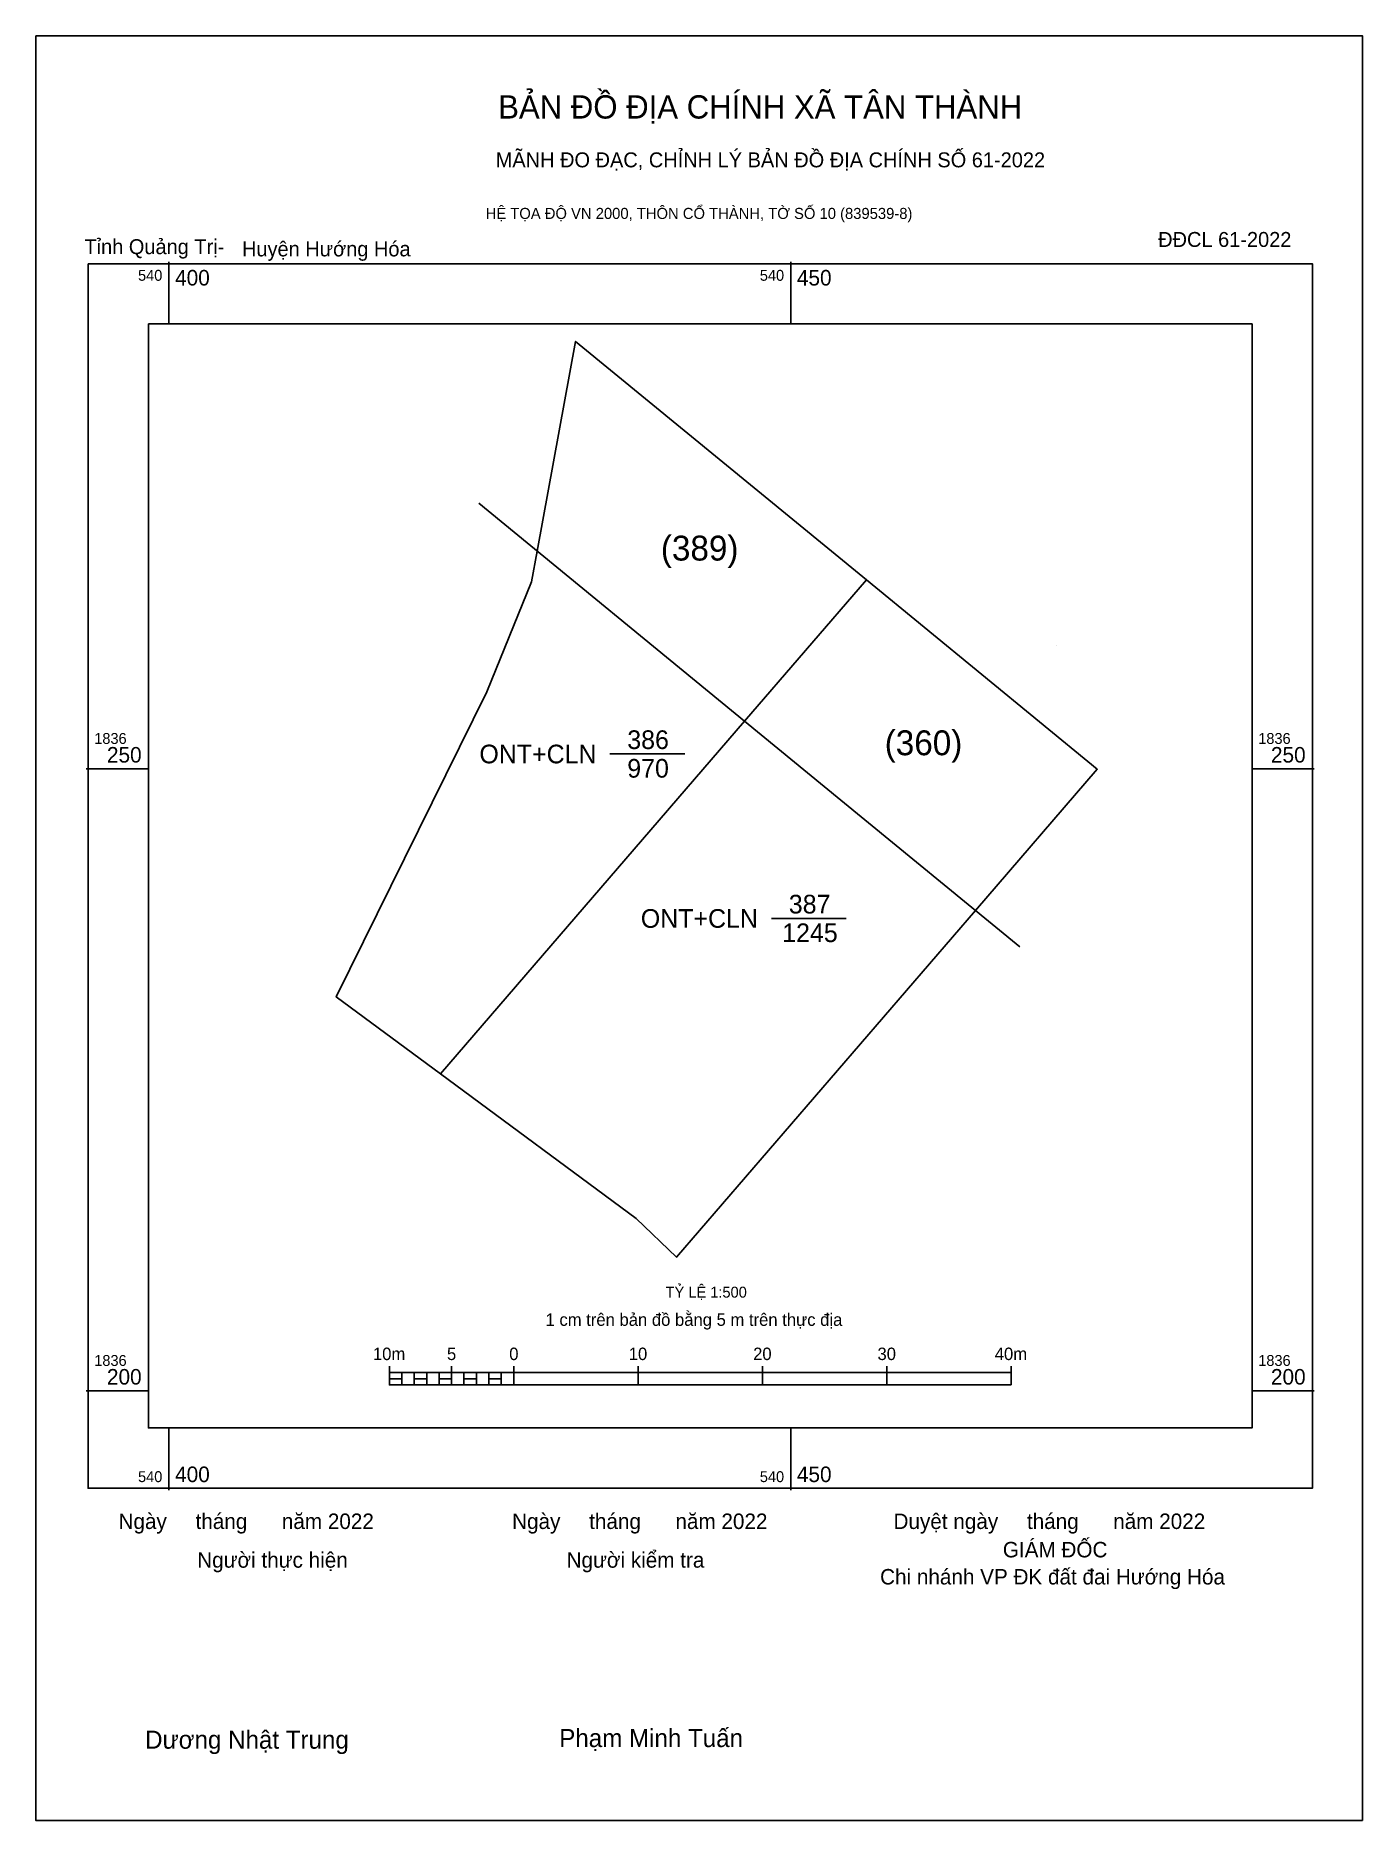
# Model space of a CAD drawing. Extents: x 540386 to 540493, y 1836175 to 1836319.
import ezdxf

# ---------------------------------------------------------------- set-up
doc = ezdxf.new("R2010")
doc.units = 0
for name, color, linetype in [('Level 10', 7, 'Continuous'), ('Level 13', 7, 'Continuous'), ('Level 15', 7, 'Continuous'), ('Level 27', 7, 'Continuous'), ('Level 5', 7, 'Continuous'), ('Level 50', 7, 'Continuous'), ('Level 51', 7, 'Continuous'), ('Level 6', 7, 'Continuous'), ('Level 62', 7, 'Continuous'), ('Level 63', 7, 'Continuous'), ('Level 9', 7, 'Continuous')]:
    doc.layers.add(name, color=color, linetype=linetype)

msp = doc.modelspace()

# ---------------------------------------------------------------- linework, layer by layer
at = {"layer": 'Level 10'}
msp.add_lwpolyline([(540418.57, 1836235.4), (540443.02, 1836263.75), (540452.83, 1836275.11), (540471.39, 1836259.89), (540461.59, 1836248.53), (540437.55, 1836220.66), (540434.31, 1836223.77)], close=True, dxfattribs=at)
at = {"layer": 'Level 15'}
msp.add_lwpolyline([(540386.03, 1836318.85), (540492.71, 1836318.85), (540492.71, 1836175.39), (540386.03, 1836175.39)], close=True, dxfattribs=at)
at = {"layer": 'Level 27'}
for p, q in [((540452.83, 1836275.11), (540452.82, 1836275.12)), ((540468.13, 1836269.81), (540468.13, 1836269.81)), ((540418.57, 1836235.4), (540418.56, 1836235.4)), ((540437.55, 1836220.66), (540437.55, 1836220.66))]:
    msp.add_line(p, q, dxfattribs=at)
at = {"layer": 'Level 5'}
msp.add_line((540432.21, 1836261.11), (540438.23, 1836261.11), dxfattribs=at)
msp.add_lwpolyline([(540443.02, 1836263.75), (540418.57, 1836235.4), (540410.2, 1836241.58), (540422.32, 1836266.1), (540425.9, 1836274.94), (540426.36, 1836277.42), (540429.45, 1836294.28), (540452.83, 1836275.11)], close=True, dxfattribs=at)
at = {"layer": 'Level 50'}
msp.add_lwpolyline([(540421.67, 1836281.26), (540443.02, 1836263.75), (540450.76, 1836257.41), (540465.16, 1836245.6)], dxfattribs=at)
at = {"layer": 'Level 51'}
msp.add_line((540445.19, 1836247.89), (540451.21, 1836247.89), dxfattribs=at)
at = {"layer": 'Level 62'}
msp.add_lwpolyline([(540395.09, 1836295.68), (540483.84, 1836295.68), (540483.84, 1836206.93), (540395.09, 1836206.93)], close=True, dxfattribs=at)
at = {"layer": 'Level 63'}
for p, q in [((540396.74, 1836300.68), (540396.74, 1836295.68)), ((540446.74, 1836300.68), (540446.74, 1836295.68)), ((540390.09, 1836259.92), (540395.09, 1836259.92)), ((540483.84, 1836259.92), (540488.84, 1836259.92)), ((540414.47, 1836211.89), (540414.47, 1836210.39)), ((540414.47, 1836211.39), (540464.47, 1836211.39)), ((540415.47, 1836211.39), (540415.47, 1836210.39)), ((540416.47, 1836211.39), (540416.47, 1836210.39)), ((540417.47, 1836211.39), (540417.47, 1836210.39)), ((540418.47, 1836211.39), (540418.47, 1836210.39)), ((540419.47, 1836211.89), (540419.47, 1836210.39)), ((540419.47, 1836211.39), (540419.47, 1836210.39)), ((540420.47, 1836211.39), (540420.47, 1836210.39)), ((540421.47, 1836211.39), (540421.47, 1836210.39)), ((540422.47, 1836211.39), (540422.47, 1836210.39)), ((540423.47, 1836211.39), (540423.47, 1836210.39)), ((540424.47, 1836211.89), (540424.47, 1836210.39)), ((540424.47, 1836211.39), (540424.47, 1836210.39)), ((540434.47, 1836211.89), (540434.47, 1836210.39)), ((540444.47, 1836211.89), (540444.47, 1836210.39)), ((540454.47, 1836211.89), (540454.47, 1836210.39)), ((540464.47, 1836211.89), (540464.47, 1836210.39)), ((540390.09, 1836209.92), (540395.09, 1836209.92)), ((540414.47, 1836210.39), (540464.47, 1836210.39)), ((540483.84, 1836209.92), (540488.84, 1836209.92)), ((540396.74, 1836206.93), (540396.74, 1836201.93)), ((540446.74, 1836206.93), (540446.74, 1836201.93))]:
    msp.add_line(p, q, dxfattribs=at)
for points in [[(540390.24, 1836300.52), (540488.69, 1836300.52), (540488.69, 1836202.08), (540390.24, 1836202.08)], [(540414.47, 1836210.89), (540415.47, 1836210.89), (540415.47, 1836210.39), (540414.47, 1836210.39)], [(540414.47, 1836210.89), (540415.47, 1836210.89), (540415.47, 1836210.39), (540414.47, 1836210.39)], [(540416.47, 1836210.89), (540417.47, 1836210.89), (540417.47, 1836210.39), (540416.47, 1836210.39)], [(540418.47, 1836210.89), (540419.47, 1836210.89), (540419.47, 1836210.39), (540418.47, 1836210.39)], [(540420.47, 1836210.89), (540421.47, 1836210.89), (540421.47, 1836210.39), (540420.47, 1836210.39)], [(540422.47, 1836210.89), (540423.47, 1836210.89), (540423.47, 1836210.39), (540422.47, 1836210.39)]]:
    msp.add_lwpolyline(points, close=True, dxfattribs=at)

# ---------------------------------------------------------------- texts
at = {"layer": 'Level 13'}
for s, p in [('ONT+CLN', (540434.69, 1836247.14)), ('387', (540446.59, 1836248.29)), ('1245', (540446.06, 1836245.99))]:
    msp.add_text(s, height=1.5, dxfattribs=at).set_placement(p)
at = {"layer": 'Level 5'}
for s, p in [('386', (540433.6, 1836261.51)), ('ONT+CLN', (540421.71, 1836260.36)), ('970', (540433.6, 1836259.21))]:
    msp.add_text(s, height=1.5, dxfattribs=at).set_placement(p)
at = {"layer": 'Level 6'}
msp.add_text('TỶ LỆ 1:500', height=0.879, dxfattribs=at).set_placement((540436.68, 1836217.41))
at = {"layer": 'Level 63'}
for s, height, p in [('BẢN ĐỒ ĐỊA CHÍNH XÃ TÂN THÀNH', 1.8718, (540423.22, 1836312.19)), ('MÃNH ĐO ĐẠC, CHỈNH LÝ BẢN ĐỒ ĐỊA CHÍNH SỐ 61-2022', 1.2011, (540423.02, 1836308.27)), ('HỆ TỌA ĐỘ VN 2000, THÔN CỔ THÀNH, TỜ SỐ 10 (839539-8)', 0.8891, (540422.21, 1836304.12)), ('540', 0.875, (540394.26, 1836299.15)), ('400', 1.25, (540397.24, 1836298.77)), ('540', 0.875, (540444.26, 1836299.15)), ('450', 1.25, (540447.24, 1836298.77)), ('1836', 0.875, (540390.74, 1836261.92)), ('250', 1.25, (540391.76, 1836260.42)), ('1836', 0.875, (540484.34, 1836261.92)), ('250', 1.25, (540485.36, 1836260.42)), ('1 cm trên bản đồ bằng 5 m trên thực địa', 1, (540427.03, 1836215.14)), ('1836', 0.875, (540390.74, 1836211.92)), ('10m', 1, (540413.15, 1836212.39)), ('5', 1, (540419.1, 1836212.39)), ('0', 1, (540424.11, 1836212.39)), ('10', 1, (540433.72, 1836212.39)), ('20', 1, (540443.72, 1836212.39)), ('30', 1, (540453.72, 1836212.39)), ('40m', 1, (540463.15, 1836212.39)), ('1836', 0.875, (540484.34, 1836211.92)), ('200', 1.25, (540391.76, 1836210.42)), ('200', 1.25, (540485.36, 1836210.42)), ('540', 0.875, (540394.26, 1836202.58)), ('400', 1.25, (540397.24, 1836202.58)), ('540', 0.875, (540444.26, 1836202.58)), ('450', 1.25, (540447.24, 1836202.58)), ('Ngày     tháng      năm 2022', 1.2442, (540392.69, 1836198.81)), ('Ngày     tháng      năm 2022', 1.2442, (540424.34, 1836198.81)), ('Duyệt ngày     tháng      năm 2022', 1.2442, (540455.01, 1836198.81)), ('Người thực hiện', 1.2442, (540399.02, 1836195.7)), ('Người kiểm tra', 1.2442, (540428.72, 1836195.7)), ('GIÁM ĐỐC', 1.244, (540463.8, 1836196.53)), ('Chi nhánh VP ĐK đất đai Hướng Hóa', 1.2442, (540453.93, 1836194.35)), ('Dương Nhật Trung', 1.4512, (540394.83, 1836181.15)), ('Phạm Minh Tuấn', 1.4512, (540428.13, 1836181.28))]:
    msp.add_text(s, height=height, dxfattribs=at).set_placement(p)
at = {"layer": 'Level 9'}
for s, height, p in [('ĐĐCL 61-2022', 1.2011, (540476.29, 1836301.87)), ('Tỉnh Quảng Trị-', 1.2011, (540389.95, 1836301.29)), ('Huyện Hướng Hóa', 1.2011, (540402.62, 1836301.11)), ('(389)', 2, (540436.3, 1836276.66)), ('(360)', 2, (540454.3, 1836261.01))]:
    msp.add_text(s, height=height, dxfattribs=at).set_placement(p)

doc.saveas('drawing.dxf')
